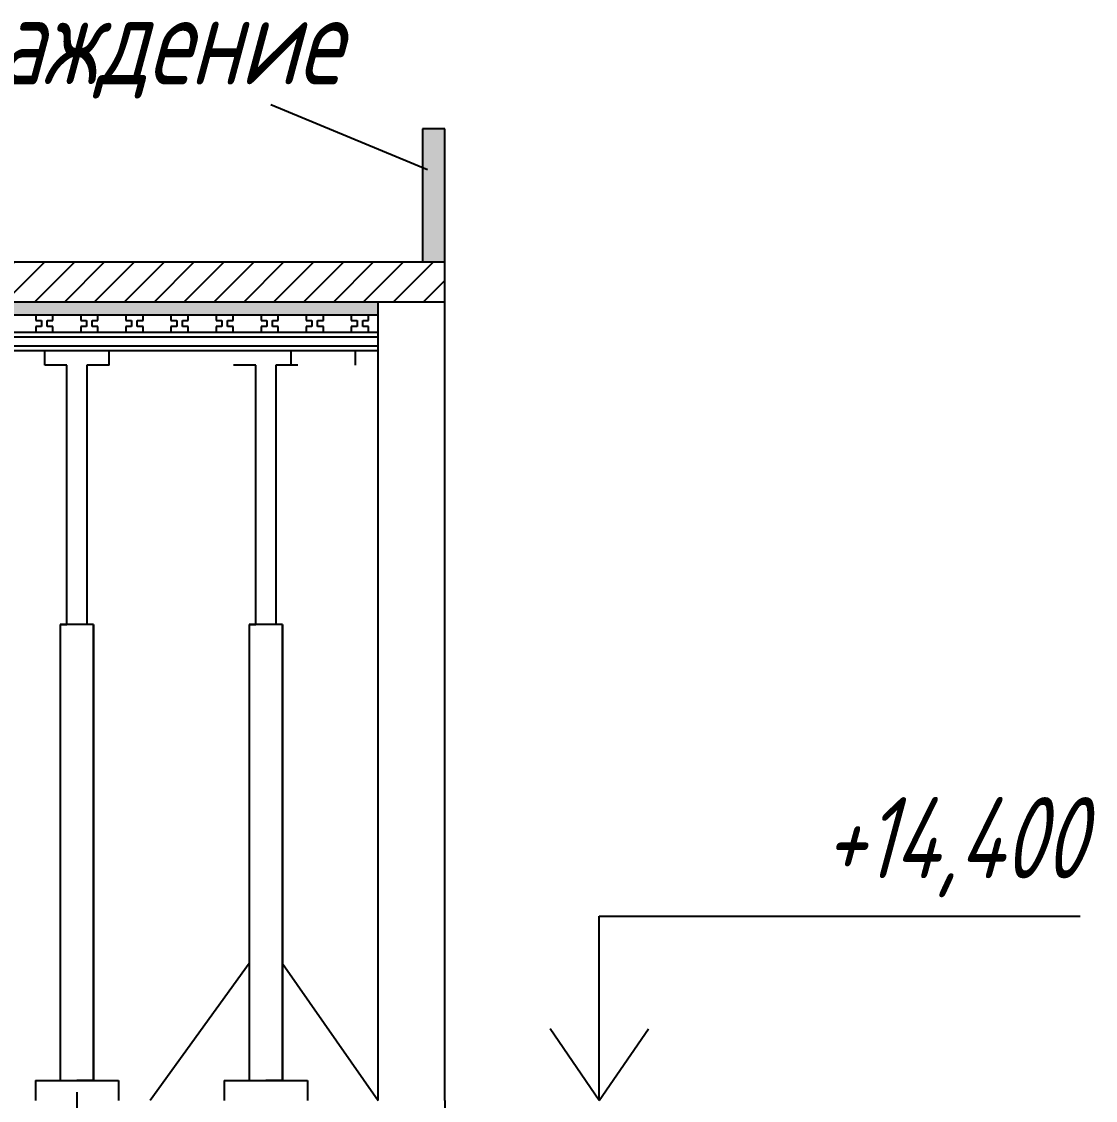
# Model space of a CAD drawing. Header units: millimetres. Extents: x 5763 to 12018931, y 39842 to 3600577.
# Drawn here: x 1155762 to 1161569, y 587466 to 593302 of the extents above; entities that cross this region are included whole.
import ezdxf

# ---------------------------------------------------------------- set-up
doc = ezdxf.new("R2010")
doc.units = ezdxf.units.MM
doc.layers.add('1SERV2', color=9, linetype='Continuous')
doc.styles.add('dim', font='romans.shx')
doc.styles.get("Standard").update_dxf_attribs({"font": 'romans.shx', "width": 0.7, "oblique": 15, "height": 500})
doc.dimstyles.new('СПДС', dxfattribs={"dimscale": 100, "dimtxt": 2.5, "dimasz": 2.5, "dimexe": 3, "dimexo": 0.625, "dimtad": 1, "dimdec": 0, "dimtxsty": 'dim', "dimcen": 2.5, "dimdle": 2, "dimaunit": 1, "dimadec": 1, "dimazin": 0, "dimtfac": 1, "dimtdec": 0, "dimtix": 1, "dimtmove": 0, "dimatfit": 3, "dimfxl": 3, "dimarcsym": 0})

# ---------------------------------------------------------------- blocks, each defined once
blk = doc.blocks.new('*D392')
at = {"color": 0, "lineweight": -2, "transparency": 16777216}
for p, q in [((1155129.8, 587511.7), (1155129.8, 586157.8)), ((1156061.3, 587511.7), (1156061.3, 586157.8)), ((1154879.8, 586457.8), (1154629.8, 586457.8)), ((1155129.8, 586457.8), (1156061.3, 586457.8)), ((1156311.3, 586457.8), (1156561.3, 586457.8))]:
    blk.add_line(p, q, dxfattribs=at)
at = {"color": 0, "transparency": 16777216}
for points in [[(1154879.8, 586499.4), (1154879.8, 586416.1), (1155129.8, 586457.8)], [(1156311.3, 586499.4), (1156311.3, 586416.1), (1156061.3, 586457.8)]]:
    blk.add_solid(points, dxfattribs=at)
at = {"layer": 'Defpoints', "color": 0, "transparency": 16777216}
for p in [(1155129.8, 587574.2), (1156061.3, 587574.2), (1156061.3, 586457.8)]:
    blk.add_point(p, dxfattribs=at)
at = {"color": 0, "transparency": 16777216, "insert": (1155595.5, 586645.3), "char_height": 250, "attachment_point": 5, "style": 'dim'}
blk.add_mtext('1200', dxfattribs=at)

msp = doc.modelspace()

# ---------------------------------------------------------------- hatches: boundary and pattern name
h = msp.add_hatch(color=256)
h.dxf.hatch_style = 1
h.paths.add_polyline_path([(1158050.45911, 592722.22512), (1157930.45911, 592722.22512), (1157930.45911, 592002.22512), (1158050.45911, 592002.22512)])
h = msp.add_hatch()
h.set_pattern_fill('ANSI31', color=256, scale=36)
h.set_pattern_definition([(45, (618646.2, -112703.04), (-80.822305, 80.822305), [])])
h.paths.add_polyline_path([(1158050.45911, 592002.22512), (1149788.45911, 592002.22512), (1142750.45911, 592002.22512), (1142750.45911, 591786.22512), (1158050.45911, 591786.22512)])
h = msp.add_hatch(color=256)
h.dxf.hatch_style = 1
h.paths.add_polyline_path([(1157690.45911, 591786.22512), (1150148.45911, 591786.22512), (1150148.45911, 591716.22512), (1157690.45911, 591716.22512)])

# ---------------------------------------------------------------- linework, layer by layer
for p, q in [((1157956.86374, 592501.18561), (1157109.36711, 592851.9243)), ((1158050.45911, 592722.22512), (1157930.45911, 592722.22512)), ((1157930.45911, 592722.22512), (1157930.45911, 592002.22512)), ((1158050.45911, 592002.22512), (1158050.45911, 592722.22512)), ((1149788.45911, 592002.22512), (1158050.45911, 592002.22512)), ((1158050.45911, 587466.22512), (1158050.45911, 592002.22512)), ((1142750.45911, 591786.22512), (1158050.45911, 591786.22512)), ((1150148.45911, 591786.22512), (1157690.45911, 591786.22512)), ((1157690.45911, 587466.22512), (1157690.45911, 591786.22512)), ((1150148.45911, 591716.22512), (1157690.45911, 591716.22512)), ((1155838.04624, 591716.22512), (1155838.04624, 591684.46252)), ((1155838.04624, 591716.22512), (1155838.04624, 591684.46252)), ((1155838.04624, 591684.46252), (1155869.04624, 591684.46252)), ((1155838.04624, 591684.46252), (1155869.04624, 591684.46252)), ((1155869.04624, 591684.46252), (1155869.04624, 591653.46252)), ((1155869.04624, 591684.46252), (1155869.04624, 591653.46252)), ((1155900.04624, 591653.46252), (1155900.04624, 591684.46252)), ((1155900.04624, 591684.46252), (1155931.04624, 591684.46252)), ((1155900.04624, 591653.46252), (1155900.04624, 591684.46252)), ((1155900.04624, 591684.46252), (1155931.04624, 591684.46252)), ((1155931.04624, 591684.46252), (1155931.04624, 591716.22512)), ((1155931.04624, 591684.46252), (1155931.04624, 591716.22512)), ((1156081.86564, 591716.22512), (1156081.86564, 591684.46252)), ((1156081.86564, 591716.22512), (1156081.86564, 591684.46252)), ((1156081.86564, 591684.46252), (1156112.86564, 591684.46252)), ((1156081.86564, 591684.46252), (1156112.86564, 591684.46252)), ((1156112.86564, 591684.46252), (1156112.86564, 591653.46252)), ((1156112.86564, 591684.46252), (1156112.86564, 591653.46252)), ((1156143.86564, 591653.46252), (1156143.86564, 591684.46252)), ((1156143.86564, 591684.46252), (1156174.86564, 591684.46252)), ((1156143.86564, 591653.46252), (1156143.86564, 591684.46252)), ((1156143.86564, 591684.46252), (1156174.86564, 591684.46252)), ((1156174.86564, 591684.46252), (1156174.86564, 591716.22512)), ((1156174.86564, 591684.46252), (1156174.86564, 591716.22512)), ((1156325.68503, 591716.22512), (1156325.68503, 591684.46252)), ((1156325.68503, 591716.22512), (1156325.68503, 591684.46252)), ((1156325.68503, 591684.46252), (1156356.68503, 591684.46252)), ((1156325.68503, 591684.46252), (1156356.68503, 591684.46252)), ((1156356.68503, 591684.46252), (1156356.68503, 591653.46252)), ((1156356.68503, 591684.46252), (1156356.68503, 591653.46252)), ((1156387.68503, 591653.46252), (1156387.68503, 591684.46252)), ((1156387.68503, 591684.46252), (1156418.68503, 591684.46252)), ((1156387.68503, 591653.46252), (1156387.68503, 591684.46252)), ((1156387.68503, 591684.46252), (1156418.68503, 591684.46252)), ((1156418.68503, 591684.46252), (1156418.68503, 591716.22512)), ((1156418.68503, 591684.46252), (1156418.68503, 591716.22512)), ((1156569.50443, 591716.22512), (1156569.50443, 591684.46252)), ((1156569.50443, 591716.22512), (1156569.50443, 591684.46252)), ((1156569.50443, 591716.22512), (1156569.50443, 591684.46252)), ((1156569.50443, 591684.46252), (1156600.50443, 591684.46252)), ((1156569.50443, 591684.46252), (1156600.50443, 591684.46252)), ((1156569.50443, 591684.46252), (1156600.50443, 591684.46252)), ((1156600.50443, 591684.46252), (1156600.50443, 591653.46252)), ((1156600.50443, 591684.46252), (1156600.50443, 591653.46252)), ((1156600.50443, 591684.46252), (1156600.50443, 591653.46252)), ((1156631.50443, 591653.46252), (1156631.50443, 591684.46252)), ((1156631.50443, 591684.46252), (1156662.50443, 591684.46252)), ((1156631.50443, 591653.46252), (1156631.50443, 591684.46252)), ((1156631.50443, 591684.46252), (1156662.50443, 591684.46252)), ((1156631.50443, 591653.46252), (1156631.50443, 591684.46252)), ((1156631.50443, 591684.46252), (1156662.50443, 591684.46252)), ((1156662.50443, 591684.46252), (1156662.50443, 591716.22512)), ((1156662.50443, 591684.46252), (1156662.50443, 591716.22512)), ((1156662.50443, 591684.46252), (1156662.50443, 591716.22512)), ((1156813.32383, 591716.22512), (1156813.32383, 591684.46252)), ((1156813.32383, 591716.22512), (1156813.32383, 591684.46252)), ((1156813.32383, 591716.22512), (1156813.32383, 591684.46252)), ((1156813.32383, 591716.22512), (1156813.32383, 591684.46252)), ((1156813.32383, 591684.46252), (1156844.32383, 591684.46252)), ((1156813.32383, 591684.46252), (1156844.32383, 591684.46252)), ((1156813.32383, 591684.46252), (1156844.32383, 591684.46252)), ((1156813.32383, 591684.46252), (1156844.32383, 591684.46252)), ((1156844.32383, 591684.46252), (1156844.32383, 591653.46252)), ((1156844.32383, 591684.46252), (1156844.32383, 591653.46252)), ((1156844.32383, 591684.46252), (1156844.32383, 591653.46252)), ((1156844.32383, 591684.46252), (1156844.32383, 591653.46252)), ((1156875.32383, 591653.46252), (1156875.32383, 591684.46252)), ((1156875.32383, 591684.46252), (1156906.32383, 591684.46252)), ((1156875.32383, 591653.46252), (1156875.32383, 591684.46252)), ((1156875.32383, 591684.46252), (1156906.32383, 591684.46252)), ((1156875.32383, 591653.46252), (1156875.32383, 591684.46252)), ((1156875.32383, 591684.46252), (1156906.32383, 591684.46252)), ((1156875.32383, 591653.46252), (1156875.32383, 591684.46252)), ((1156875.32383, 591684.46252), (1156906.32383, 591684.46252)), ((1156906.32383, 591684.46252), (1156906.32383, 591716.22512)), ((1156906.32383, 591684.46252), (1156906.32383, 591716.22512)), ((1156906.32383, 591684.46252), (1156906.32383, 591716.22512)), ((1156906.32383, 591684.46252), (1156906.32383, 591716.22512)), ((1157057.14323, 591716.22512), (1157057.14323, 591684.46252)), ((1157057.14323, 591716.22512), (1157057.14323, 591684.46252)), ((1157057.14323, 591716.22512), (1157057.14323, 591684.46252)), ((1157057.14323, 591684.46252), (1157088.14323, 591684.46252)), ((1157057.14323, 591684.46252), (1157088.14323, 591684.46252)), ((1157057.14323, 591684.46252), (1157088.14323, 591684.46252)), ((1157088.14323, 591684.46252), (1157088.14323, 591653.46252)), ((1157088.14323, 591684.46252), (1157088.14323, 591653.46252)), ((1157088.14323, 591684.46252), (1157088.14323, 591653.46252)), ((1157119.14323, 591653.46252), (1157119.14323, 591684.46252)), ((1157119.14323, 591684.46252), (1157150.14323, 591684.46252)), ((1157119.14323, 591653.46252), (1157119.14323, 591684.46252)), ((1157119.14323, 591684.46252), (1157150.14323, 591684.46252)), ((1157119.14323, 591653.46252), (1157119.14323, 591684.46252)), ((1157119.14323, 591684.46252), (1157150.14323, 591684.46252)), ((1157150.14323, 591684.46252), (1157150.14323, 591716.22512)), ((1157150.14323, 591684.46252), (1157150.14323, 591716.22512)), ((1157150.14323, 591684.46252), (1157150.14323, 591716.22512)), ((1157300.96262, 591716.22512), (1157300.96262, 591684.46252)), ((1157300.96262, 591716.22512), (1157300.96262, 591684.46252)), ((1157300.96262, 591684.46252), (1157331.96262, 591684.46252)), ((1157300.96262, 591684.46252), (1157331.96262, 591684.46252)), ((1157331.96262, 591684.46252), (1157331.96262, 591653.46252)), ((1157331.96262, 591684.46252), (1157331.96262, 591653.46252)), ((1157362.96262, 591653.46252), (1157362.96262, 591684.46252)), ((1157362.96262, 591684.46252), (1157393.96262, 591684.46252)), ((1157362.96262, 591653.46252), (1157362.96262, 591684.46252)), ((1157362.96262, 591684.46252), (1157393.96262, 591684.46252)), ((1157393.96262, 591684.46252), (1157393.96262, 591716.22512)), ((1157393.96262, 591684.46252), (1157393.96262, 591716.22512)), ((1157544.78202, 591716.22512), (1157544.78202, 591684.46252)), ((1157544.78202, 591684.46252), (1157575.78202, 591684.46252)), ((1157575.78202, 591684.46252), (1157575.78202, 591653.46252)), ((1157606.78202, 591653.46252), (1157606.78202, 591684.46252)), ((1157606.78202, 591684.46252), (1157637.78202, 591684.46252)), ((1157637.78202, 591684.46252), (1157637.78202, 591716.22512)), ((1150148.45911, 591622.55256), (1157690.45911, 591622.55256)), ((1155869.04624, 591653.46252), (1155838.04624, 591653.46252)), ((1155838.04624, 591653.46252), (1155838.04624, 591622.46252)), ((1155869.04624, 591653.46252), (1155838.04624, 591653.46252)), ((1155838.04624, 591653.46252), (1155838.04624, 591622.46252)), ((1155838.04624, 591622.46252), (1155869.04624, 591622.46252)), ((1155838.04624, 591622.46252), (1155869.04624, 591622.46252)), ((1155869.04624, 591622.46252), (1155900.04624, 591622.46252)), ((1155869.04624, 591622.46252), (1155900.04624, 591622.46252)), ((1155931.04624, 591653.46252), (1155900.04624, 591653.46252)), ((1155931.04624, 591653.46252), (1155900.04624, 591653.46252)), ((1155900.04624, 591622.46252), (1155931.04624, 591622.46252)), ((1155900.04624, 591622.46252), (1155931.04624, 591622.46252)), ((1155931.04624, 591622.46252), (1155931.04624, 591653.46252)), ((1155931.04624, 591622.46252), (1155931.04624, 591653.46252)), ((1156112.86564, 591653.46252), (1156081.86564, 591653.46252)), ((1156081.86564, 591653.46252), (1156081.86564, 591622.46252)), ((1156112.86564, 591653.46252), (1156081.86564, 591653.46252)), ((1156081.86564, 591653.46252), (1156081.86564, 591622.46252)), ((1156081.86564, 591622.46252), (1156112.86564, 591622.46252)), ((1156081.86564, 591622.46252), (1156112.86564, 591622.46252)), ((1156112.86564, 591622.46252), (1156143.86564, 591622.46252)), ((1156112.86564, 591622.46252), (1156143.86564, 591622.46252)), ((1156174.86564, 591653.46252), (1156143.86564, 591653.46252)), ((1156174.86564, 591653.46252), (1156143.86564, 591653.46252)), ((1156143.86564, 591622.46252), (1156174.86564, 591622.46252)), ((1156143.86564, 591622.46252), (1156174.86564, 591622.46252)), ((1156174.86564, 591622.46252), (1156174.86564, 591653.46252)), ((1156174.86564, 591622.46252), (1156174.86564, 591653.46252)), ((1156356.68503, 591653.46252), (1156325.68503, 591653.46252)), ((1156325.68503, 591653.46252), (1156325.68503, 591622.46252)), ((1156356.68503, 591653.46252), (1156325.68503, 591653.46252)), ((1156325.68503, 591653.46252), (1156325.68503, 591622.46252)), ((1156325.68503, 591622.46252), (1156356.68503, 591622.46252)), ((1156325.68503, 591622.46252), (1156356.68503, 591622.46252)), ((1156356.68503, 591622.46252), (1156387.68503, 591622.46252)), ((1156356.68503, 591622.46252), (1156387.68503, 591622.46252)), ((1156418.68503, 591653.46252), (1156387.68503, 591653.46252)), ((1156418.68503, 591653.46252), (1156387.68503, 591653.46252)), ((1156387.68503, 591622.46252), (1156418.68503, 591622.46252)), ((1156387.68503, 591622.46252), (1156418.68503, 591622.46252)), ((1156418.68503, 591622.46252), (1156418.68503, 591653.46252)), ((1156418.68503, 591622.46252), (1156418.68503, 591653.46252)), ((1156600.50443, 591653.46252), (1156569.50443, 591653.46252)), ((1156569.50443, 591653.46252), (1156569.50443, 591622.46252)), ((1156600.50443, 591653.46252), (1156569.50443, 591653.46252)), ((1156569.50443, 591653.46252), (1156569.50443, 591622.46252)), ((1156600.50443, 591653.46252), (1156569.50443, 591653.46252)), ((1156569.50443, 591653.46252), (1156569.50443, 591622.46252)), ((1156569.50443, 591622.46252), (1156600.50443, 591622.46252)), ((1156569.50443, 591622.46252), (1156600.50443, 591622.46252)), ((1156569.50443, 591622.46252), (1156600.50443, 591622.46252)), ((1156600.50443, 591622.46252), (1156631.50443, 591622.46252)), ((1156600.50443, 591622.46252), (1156631.50443, 591622.46252)), ((1156600.50443, 591622.46252), (1156631.50443, 591622.46252)), ((1156662.50443, 591653.46252), (1156631.50443, 591653.46252)), ((1156662.50443, 591653.46252), (1156631.50443, 591653.46252)), ((1156662.50443, 591653.46252), (1156631.50443, 591653.46252)), ((1156631.50443, 591622.46252), (1156662.50443, 591622.46252)), ((1156631.50443, 591622.46252), (1156662.50443, 591622.46252)), ((1156631.50443, 591622.46252), (1156662.50443, 591622.46252)), ((1156662.50443, 591622.46252), (1156662.50443, 591653.46252)), ((1156662.50443, 591622.46252), (1156662.50443, 591653.46252)), ((1156662.50443, 591622.46252), (1156662.50443, 591653.46252)), ((1156844.32383, 591653.46252), (1156813.32383, 591653.46252)), ((1156813.32383, 591653.46252), (1156813.32383, 591622.46252)), ((1156844.32383, 591653.46252), (1156813.32383, 591653.46252)), ((1156813.32383, 591653.46252), (1156813.32383, 591622.46252)), ((1156844.32383, 591653.46252), (1156813.32383, 591653.46252)), ((1156813.32383, 591653.46252), (1156813.32383, 591622.46252)), ((1156844.32383, 591653.46252), (1156813.32383, 591653.46252)), ((1156813.32383, 591653.46252), (1156813.32383, 591622.46252)), ((1156813.32383, 591622.46252), (1156844.32383, 591622.46252)), ((1156813.32383, 591622.46252), (1156844.32383, 591622.46252)), ((1156813.32383, 591622.46252), (1156844.32383, 591622.46252)), ((1156813.32383, 591622.46252), (1156844.32383, 591622.46252)), ((1156844.32383, 591622.46252), (1156875.32383, 591622.46252)), ((1156844.32383, 591622.46252), (1156875.32383, 591622.46252)), ((1156844.32383, 591622.46252), (1156875.32383, 591622.46252)), ((1156844.32383, 591622.46252), (1156875.32383, 591622.46252)), ((1156906.32383, 591653.46252), (1156875.32383, 591653.46252)), ((1156906.32383, 591653.46252), (1156875.32383, 591653.46252)), ((1156906.32383, 591653.46252), (1156875.32383, 591653.46252)), ((1156906.32383, 591653.46252), (1156875.32383, 591653.46252)), ((1156875.32383, 591622.46252), (1156906.32383, 591622.46252)), ((1156875.32383, 591622.46252), (1156906.32383, 591622.46252)), ((1156875.32383, 591622.46252), (1156906.32383, 591622.46252)), ((1156875.32383, 591622.46252), (1156906.32383, 591622.46252)), ((1156906.32383, 591622.46252), (1156906.32383, 591653.46252)), ((1156906.32383, 591622.46252), (1156906.32383, 591653.46252)), ((1156906.32383, 591622.46252), (1156906.32383, 591653.46252)), ((1156906.32383, 591622.46252), (1156906.32383, 591653.46252)), ((1157088.14323, 591653.46252), (1157057.14323, 591653.46252)), ((1157057.14323, 591653.46252), (1157057.14323, 591622.46252)), ((1157088.14323, 591653.46252), (1157057.14323, 591653.46252)), ((1157057.14323, 591653.46252), (1157057.14323, 591622.46252)), ((1157088.14323, 591653.46252), (1157057.14323, 591653.46252)), ((1157057.14323, 591653.46252), (1157057.14323, 591622.46252)), ((1157057.14323, 591622.46252), (1157088.14323, 591622.46252)), ((1157057.14323, 591622.46252), (1157088.14323, 591622.46252)), ((1157057.14323, 591622.46252), (1157088.14323, 591622.46252)), ((1157088.14323, 591622.46252), (1157119.14323, 591622.46252)), ((1157088.14323, 591622.46252), (1157119.14323, 591622.46252)), ((1157088.14323, 591622.46252), (1157119.14323, 591622.46252)), ((1157150.14323, 591653.46252), (1157119.14323, 591653.46252)), ((1157150.14323, 591653.46252), (1157119.14323, 591653.46252)), ((1157150.14323, 591653.46252), (1157119.14323, 591653.46252)), ((1157119.14323, 591622.46252), (1157150.14323, 591622.46252)), ((1157119.14323, 591622.46252), (1157150.14323, 591622.46252)), ((1157119.14323, 591622.46252), (1157150.14323, 591622.46252)), ((1157150.14323, 591622.46252), (1157150.14323, 591653.46252)), ((1157150.14323, 591622.46252), (1157150.14323, 591653.46252)), ((1157150.14323, 591622.46252), (1157150.14323, 591653.46252)), ((1157331.96262, 591653.46252), (1157300.96262, 591653.46252)), ((1157300.96262, 591653.46252), (1157300.96262, 591622.46252)), ((1157331.96262, 591653.46252), (1157300.96262, 591653.46252)), ((1157300.96262, 591653.46252), (1157300.96262, 591622.46252)), ((1157300.96262, 591622.46252), (1157331.96262, 591622.46252)), ((1157300.96262, 591622.46252), (1157331.96262, 591622.46252)), ((1157331.96262, 591622.46252), (1157362.96262, 591622.46252)), ((1157331.96262, 591622.46252), (1157362.96262, 591622.46252)), ((1157393.96262, 591653.46252), (1157362.96262, 591653.46252)), ((1157393.96262, 591653.46252), (1157362.96262, 591653.46252)), ((1157362.96262, 591622.46252), (1157393.96262, 591622.46252)), ((1157362.96262, 591622.46252), (1157393.96262, 591622.46252)), ((1157393.96262, 591622.46252), (1157393.96262, 591653.46252)), ((1157393.96262, 591622.46252), (1157393.96262, 591653.46252)), ((1157575.78202, 591653.46252), (1157544.78202, 591653.46252)), ((1157544.78202, 591653.46252), (1157544.78202, 591622.46252)), ((1157544.78202, 591622.46252), (1157575.78202, 591622.46252)), ((1157575.78202, 591622.46252), (1157606.78202, 591622.46252)), ((1157637.78202, 591653.46252), (1157606.78202, 591653.46252)), ((1157606.78202, 591622.46252), (1157637.78202, 591622.46252)), ((1157637.78202, 591622.46252), (1157637.78202, 591653.46252)), ((1153399.85226, 591597.55256), (1157690.45911, 591597.55256)), ((1150148.45911, 591522.55256), (1157690.45911, 591522.55256)), ((1153399.85226, 591547.55256), (1157690.45911, 591547.55256)), ((1155887.29451, 591443.761), (1155887.29451, 591522.55256)), ((1156235.29451, 591443.761), (1156235.29451, 591522.55256)), ((1157219.19598, 591443.761), (1157219.19598, 591522.55256)), ((1157567.19598, 591443.761), (1157567.19598, 591522.55256)), ((1156007.29451, 591443.761), (1155887.29451, 591443.761)), ((1156235.29451, 591443.761), (1156115.29451, 591443.761)), ((1157028.59443, 591443.761), (1156908.59443, 591443.761)), ((1157256.59443, 591443.761), (1157136.59443, 591443.761)), ((1158885.77184, 587466.22512), (1158885.77184, 588463.20772)), ((1158885.77184, 588463.20772), (1161486.28721, 588463.20772)), ((1156992.59443, 588206.95857), (1156457.67412, 587466.22512)), ((1157172.59443, 588206.95857), (1157690.45911, 587466.22512)), ((1158885.77184, 587466.22512), (1158619.59667, 587853.11151)), ((1158885.77184, 587466.22512), (1159151.94701, 587853.11151)), ((1155836.29451, 587574.22512), (1155836.29451, 587466.22512)), ((1156857.59443, 587574.22512), (1156857.59443, 587466.22512)), ((1158050.45911, 587466.22512), (1158050.45911, 587250.22512))]:
    msp.add_line(p, q)
at = {"color": 0}
for p, q in [((1156007.29451, 591133.91407), (1156007.29451, 591443.761)), ((1156115.29451, 591443.761), (1156115.29451, 591133.91407)), ((1157028.59443, 591133.91407), (1157028.59443, 591443.761)), ((1157136.59443, 591443.761), (1157136.59443, 591133.91407)), ((1156007.29451, 590040.22512), (1156007.29451, 591133.91407)), ((1156115.29451, 591133.91407), (1156115.29451, 590040.22512)), ((1157028.59443, 590040.22512), (1157028.59443, 591133.91407)), ((1157136.59443, 591133.91407), (1157136.59443, 590040.22512)), ((1156151.29451, 590040.22512), (1155971.29451, 590040.22512)), ((1155971.29451, 590040.22512), (1155971.29451, 587574.22512)), ((1155971.29451, 590040.22512), (1156007.29451, 590040.22512)), ((1156151.29451, 590040.22512), (1156151.29451, 587574.22512)), ((1156151.29451, 587574.22512), (1156151.29451, 590040.22512)), ((1157172.59443, 590040.22512), (1156992.59443, 590040.22512)), ((1156992.59443, 590040.22512), (1156992.59443, 587574.22512)), ((1156992.59443, 590040.22512), (1157028.59443, 590040.22512)), ((1157172.59443, 590040.22512), (1157172.59443, 587574.22512)), ((1157172.59443, 587574.22512), (1157172.59443, 590040.22512)), ((1155836.29451, 587574.22512), (1155971.29451, 587574.22512)), ((1155971.29451, 587574.22512), (1156151.29451, 587574.22512)), ((1155971.29451, 587574.22512), (1156061.29451, 587574.22512)), ((1156151.29451, 587574.22512), (1156061.29451, 587574.22512)), ((1156061.29451, 587574.22512), (1156286.29451, 587574.22512)), ((1156286.29451, 587574.22512), (1156286.29451, 587466.22512)), ((1156857.59443, 587574.22512), (1156992.59443, 587574.22512)), ((1156992.59443, 587574.22512), (1157172.59443, 587574.22512)), ((1156992.59443, 587574.22512), (1157082.59443, 587574.22512)), ((1157172.59443, 587574.22512), (1157082.59443, 587574.22512)), ((1157082.59443, 587574.22512), (1157307.59443, 587574.22512)), ((1157307.59443, 587574.22512), (1157307.59443, 587466.22512))]:
    msp.add_line(p, q, dxfattribs=at)

# ---------------------------------------------------------------- texts
at = {"insert": (1154929.65564, 593442.28167), "char_height": 480, "attachment_point": 1}
msp.add_mtext_dynamic_manual_height_columns('ограждение', width=1391.6483977, gutter_width=2500, heights=[0], dxfattribs=at)
at = {"layer": '1SERV2', "color": 7, "insert": (1161508.12723, 589107.1069), "char_height": 439.569652, "width": 3652.9255278, "attachment_point": 3}
msp.add_mtext('+14,400', dxfattribs=at)

# ---------------------------------------------------------------- dimensions: what is measured, and where the dimension line sits
dim = msp.add_linear_dim(base=(1156061.29451, 586457.7778), p1=(1155129.76865, 587574.22512), p2=(1156061.29451, 587574.22512), text='1200', dimstyle='СПДС')
dim.commit()
dim.dimension.update_dxf_attribs({"geometry": '*D392', "text_midpoint": (1155595.53158, 586645.2778)})

doc.saveas('drawing.dxf')
